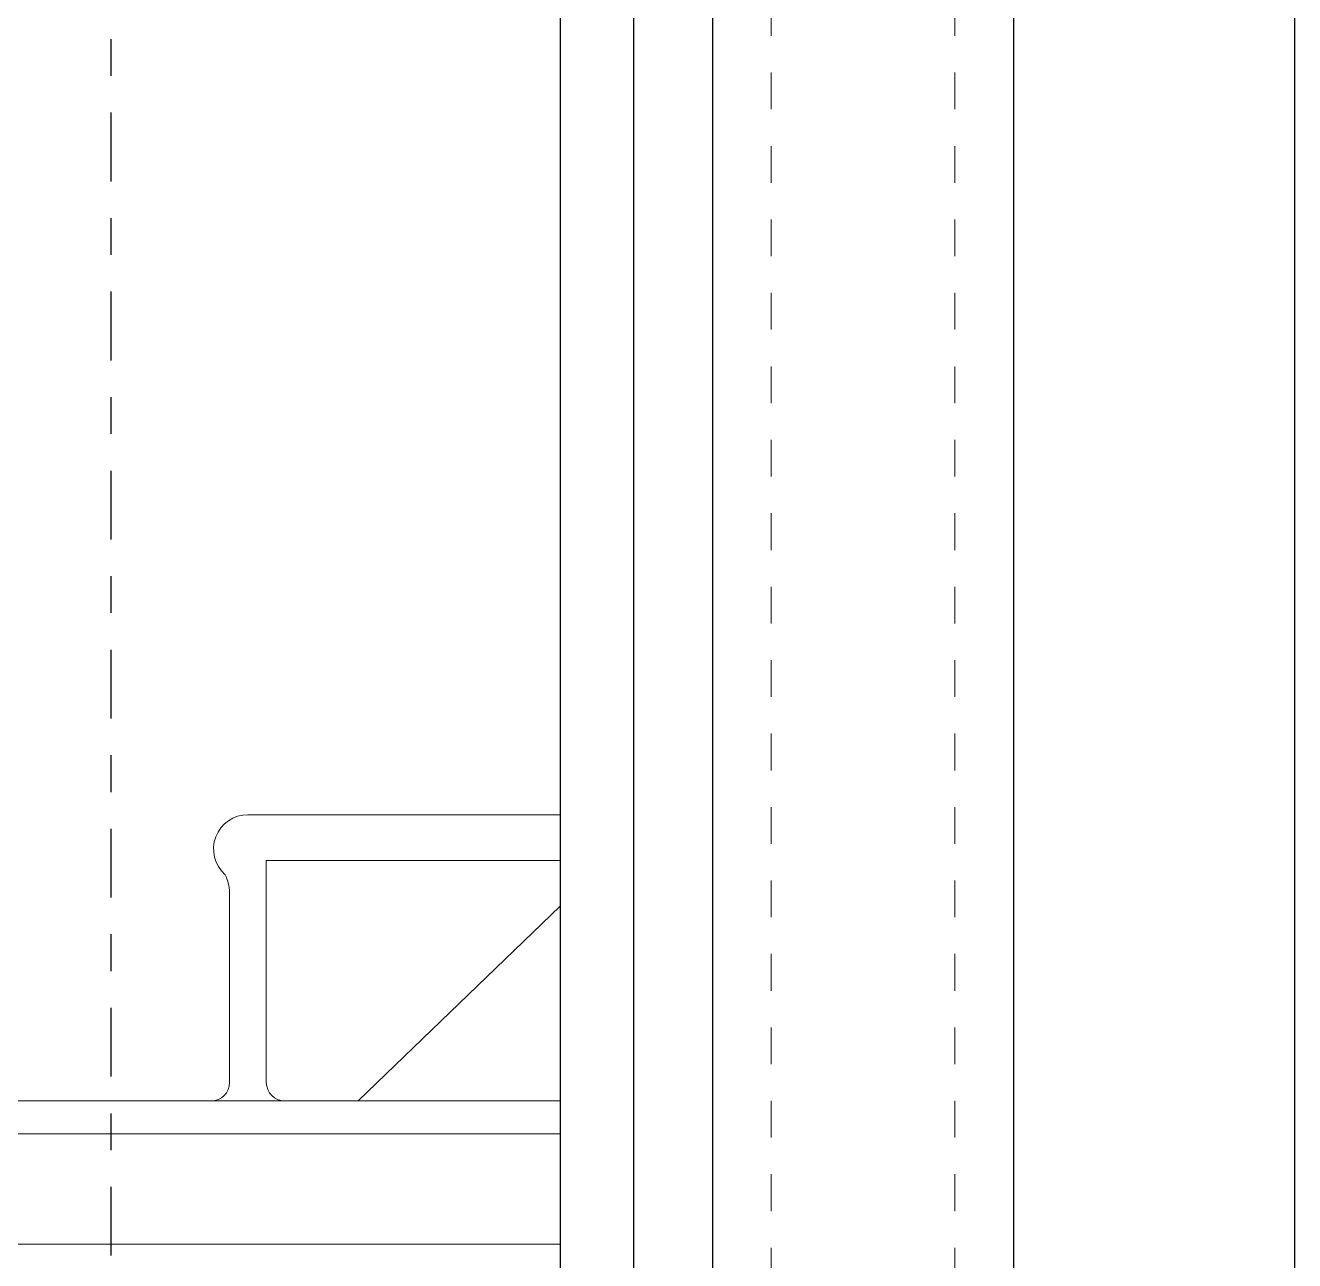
# Model space of a CAD drawing. Header units: inches. Extents: x -66.6 to 9.3, y 204.4 to 283.9.
# Drawn here: x -38.279 to -34.822, y 231.485 to 234.848 of the extents above; entities that cross this region are included whole.
import ezdxf

# ---------------------------------------------------------------- set-up
doc = ezdxf.new("R2010")
doc.units = ezdxf.units.IN
doc.header["$MEASUREMENT"] = 0
doc.linetypes.add('CENTER', pattern=[2, 1.25, -0.25, 0.25, -0.25])
doc.linetypes.add('DASHED2', pattern=[0.375, 0.25, -0.125])
for name, color, linetype, lineweight in [('A2 Hatch', 8, 'Continuous', 9), ('DETAILS', 7, 'Continuous', 13), ('REBAR', 2, 'CENTER', 30)]:
    doc.layers.add(name, color=color, linetype=linetype, lineweight=lineweight)

msp = doc.modelspace()

# ---------------------------------------------------------------- linework, layer by layer
at = {"color": 1}
for p, q in [((-36.8225, 235.4197), (-36.8225, 225.1322)), ((-36.6225, 235.1697), (-36.6225, 225.2)), ((-36.4075, 234.9197), (-36.4075, 225.2729)), ((-35.5875, 234.9197), (-35.5875, 225.551)), ((-34.8225, 234.9197), (-34.8225, 225.8105))]:
    msp.add_line(p, q, dxfattribs=at)
at = {"ltscale": 0.15}
msp.add_line((-34.8225, 234.9197), (-34.8225, 226.7397), dxfattribs=at)
at = {"layer": 'A2 Hatch', "linetype": 'DASHED2', "ltscale": 0.15}
for p, q in [((-36.2475, 234.9197), (-36.2475, 225.3272)), ((-35.7475, 234.9197), (-35.7475, 225.4968))]:
    msp.add_line(p, q, dxfattribs=at)
at = {"layer": 'DETAILS', "color": 6, "lineweight": 20}
for p, q in [((-37.6725, 232.699), (-36.8225, 232.699)), ((-37.6225, 231.9697), (-37.6225, 232.574)), ((-37.6225, 232.574), (-36.8225, 232.574)), ((-37.7225, 231.9697), (-37.7225, 232.4876)), ((-37.3725, 231.9197), (-36.8225, 232.45)), ((-40.8225, 231.9197), (-36.8225, 231.9197)), ((-37.7725, 231.9197), (-38.3225, 231.9197)), ((-37.7725, 231.9197), (-37.5725, 231.9197)), ((-37.5725, 231.9197), (-37.3725, 231.9197)), ((-36.8225, 231.8297), (-40.8225, 231.8297)), ((-36.8225, 231.5297), (-40.8225, 231.5297))]:
    msp.add_line(p, q, dxfattribs=at)
for centre, radius, start, end in [((-37.6725, 232.6054), 0.0936, 90, 228.272), ((-37.8347, 232.4844), 0.1123, 1.5997, 27.0975), ((-37.7725, 231.9697), 0.05, 270, 0), ((-37.5725, 231.9697), 0.05, 180, 270)]:
    msp.add_arc(centre, radius, start, end, dxfattribs=at)
at = {"layer": 'REBAR', "ltscale": 0.15}
msp.add_line((-38.045, 223.6982), (-38.045, 281.2355), dxfattribs=at)

doc.saveas('drawing.dxf')
